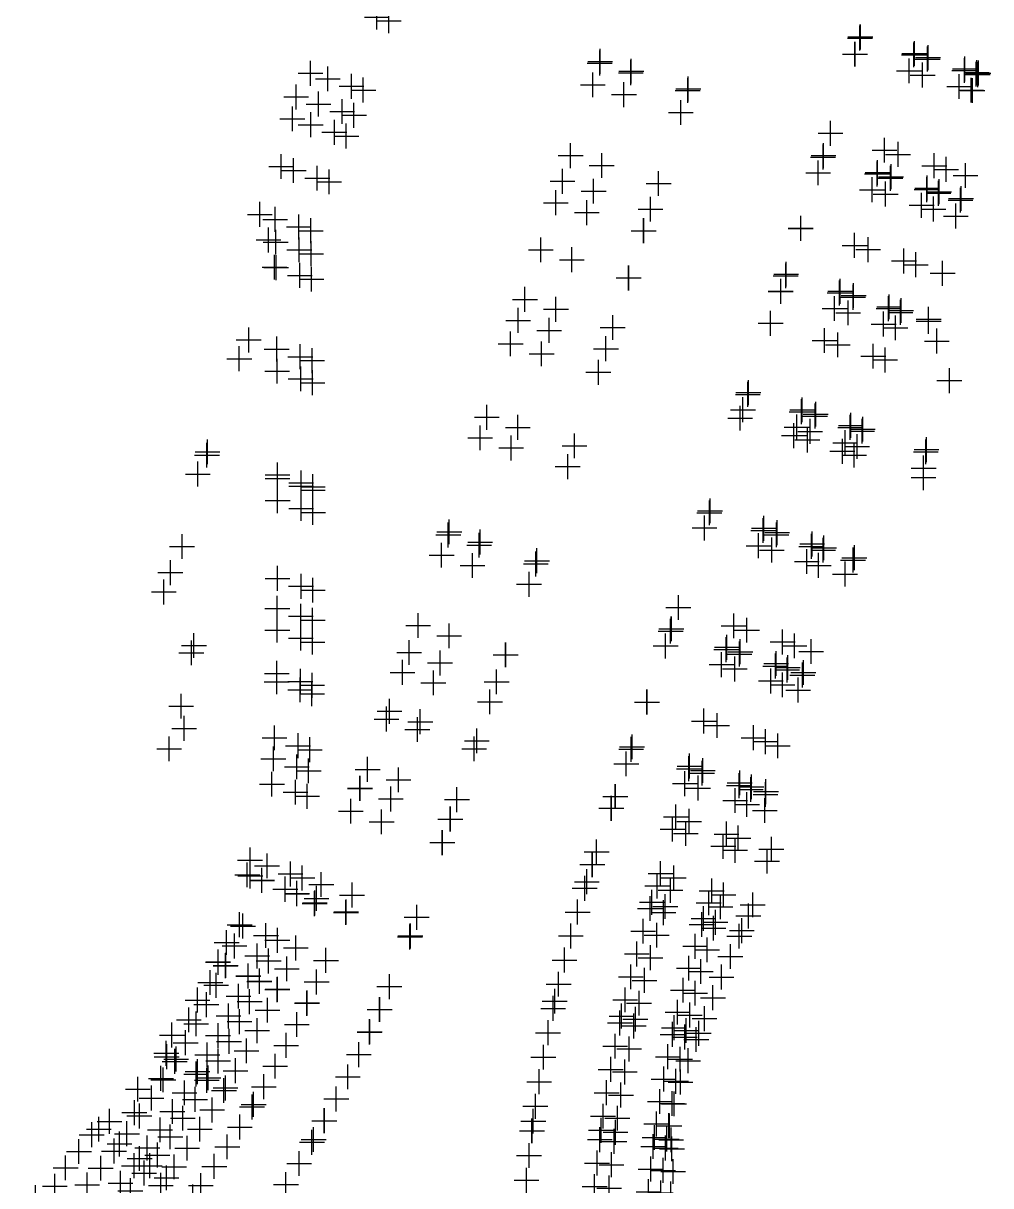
# Model space of a CAD drawing. Header units: metres. Extents: x 107442 to 107761, y 6433710 to 6434563.
# Drawn here: x 107614 to 107691.9, y 6434217.2 to 6434310.7 of the extents above; entities that cross this region are included whole.
import ezdxf

# ---------------------------------------------------------------- set-up
doc = ezdxf.new("R2010")
doc.units = ezdxf.units.M
doc.header["$PDMODE"] = 2
doc.header["$PDSIZE"] = 1

msp = doc.modelspace()

# ---------------------------------------------------------------- linework, layer by layer
for p in [(107642.493, 6434311.192, 88.927), (107642.493, 6434311.192, 88.927), (107643.447, 6434310.893, 88.927), (107643.447, 6434310.893, 88.927), (107681.376, 6434309.497, 94.258), (107681.377, 6434309.497, 94.258), (107681.377, 6434309.497, 94.258), (107681.378, 6434309.497, 94.258), (107681.38, 6434309.496, 93.668), (107681.406, 6434309.595, 94.256), (107681.407, 6434309.594, 94.256), (107681.407, 6434309.594, 94.256), (107681.408, 6434309.594, 94.256), (107681.41, 6434309.594, 93.666), (107680.977, 6434308.211, 94.279), (107680.978, 6434308.21, 94.279), (107680.978, 6434308.21, 94.279), (107680.979, 6434308.21, 94.279), (107680.981, 6434308.209, 93.689), (107685.726, 6434308.149, 94.326), (107685.76, 6434308.261, 94.324), (107660.425, 6434307.492, 93.203), (107660.466, 6434307.624, 93.201), (107686.821, 6434307.81, 93.753), (107686.856, 6434307.926, 93.751), (107637.146, 6434306.667, 89.817), (107638.539, 6434306.226, 89.451), (107638.539, 6434306.226, 89.451), (107662.928, 6434306.71, 93.858), (107662.969, 6434306.843, 93.856), (107685.327, 6434306.863, 94.348), (107686.421, 6434306.523, 93.775), (107689.783, 6434306.892, 92.202), (107689.783, 6434306.892, 92.202), (107689.822, 6434307.017, 92.2), (107689.822, 6434307.017, 92.2), (107690.738, 6434306.596, 92.702), (107690.738, 6434306.596, 92.702), (107690.778, 6434306.724, 92.7), (107690.778, 6434306.724, 92.7), (107690.861, 6434306.558, 92.638), (107690.906, 6434306.685, 92.633), (107640.446, 6434305.623, 88.951), (107640.446, 6434305.623, 88.951), (107641.399, 6434305.321, 88.951), (107641.399, 6434305.321, 88.951), (107659.876, 6434305.734, 93.232), (107667.51, 6434305.28, 93.388), (107667.513, 6434305.279, 93.978), (107667.514, 6434305.278, 93.978), (107667.514, 6434305.278, 93.978), (107667.515, 6434305.278, 93.978), (107667.551, 6434305.412, 93.386), (107667.554, 6434305.411, 93.976), (107667.555, 6434305.411, 93.976), (107667.555, 6434305.411, 93.976), (107667.556, 6434305.411, 93.976), (107689.376, 6434305.608, 92.229), (107689.376, 6434305.608, 92.229), (107690.331, 6434305.312, 92.729), (107690.331, 6434305.312, 92.729), (107690.43, 6434305.281, 92.677), (107635.989, 6434304.762, 89.932), (107662.378, 6434304.948, 93.888), (107637.788, 6434304.193, 89.46), (107637.788, 6434304.193, 89.46), (107639.695, 6434303.59, 88.96), (107639.695, 6434303.59, 88.96), (107666.957, 6434303.51, 93.418), (107666.96, 6434303.509, 94.008), (107666.961, 6434303.509, 94.007), (107666.961, 6434303.509, 94.007), (107666.962, 6434303.508, 94.008), (107635.69, 6434302.998, 89.855), (107637.166, 6434302.528, 89.467), (107637.166, 6434302.528, 89.467), (107640.648, 6434303.288, 88.96), (107640.648, 6434303.288, 88.96), (107639.072, 6434301.922, 88.967), (107639.072, 6434301.922, 88.967), (107640.025, 6434301.618, 88.967), (107640.025, 6434301.618, 88.967), (107679.004, 6434301.842, 94.389), (107679.005, 6434301.842, 94.388), (107679.005, 6434301.842, 94.388), (107679.006, 6434301.842, 94.389), (107679.008, 6434301.841, 93.799), (107658.089, 6434300.042, 93.327), (107678.406, 6434299.93, 94.422), (107678.407, 6434299.929, 94.421), (107678.407, 6434299.929, 94.421), (107678.408, 6434299.929, 94.421), (107678.41, 6434299.928, 93.831), (107678.442, 6434300.044, 94.42), (107678.443, 6434300.044, 94.419), (107678.443, 6434300.044, 94.419), (107678.444, 6434300.043, 94.419), (107678.446, 6434300.043, 93.829), (107683.351, 6434300.485, 94.463), (107684.441, 6434300.145, 93.892), (107634.785, 6434299.166, 89.746), (107635.787, 6434298.845, 89.483), (107635.787, 6434298.845, 89.483), (107660.589, 6434299.251, 93.983), (107682.789, 6434298.687, 94.495), (107687.361, 6434299.233, 92.362), (107687.361, 6434299.233, 92.362), (107688.316, 6434298.935, 92.862), (107688.316, 6434298.935, 92.862), (107637.691, 6434298.235, 88.983), (107637.691, 6434298.235, 88.983), (107638.643, 6434297.929, 88.983), (107638.643, 6434297.929, 88.983), (107657.436, 6434297.978, 93.362), (107665.165, 6434297.804, 93.513), (107665.168, 6434297.803, 94.103), (107665.169, 6434297.802, 94.103), (107665.169, 6434297.802, 94.103), (107665.17, 6434297.802, 94.103), (107678.008, 6434298.662, 94.443), (107678.009, 6434298.661, 94.443), (107678.009, 6434298.661, 94.443), (107678.01, 6434298.661, 94.443), (107678.012, 6434298.66, 93.853), (107682.751, 6434298.565, 94.498), (107683.841, 6434298.223, 93.927), (107683.879, 6434298.347, 93.925), (107689.876, 6434298.448, 92.045), (107659.936, 6434297.187, 94.017), (107682.353, 6434297.297, 94.52), (107683.442, 6434296.955, 93.95), (107686.749, 6434297.31, 92.402), (107686.749, 6434297.31, 92.402), (107686.79, 6434297.438, 92.4), (107686.79, 6434297.438, 92.4), (107687.703, 6434297.01, 92.902), (107687.703, 6434297.01, 92.902), (107687.744, 6434297.14, 92.9), (107687.744, 6434297.14, 92.9), (107656.89, 6434296.253, 93.392), (107686.344, 6434296.044, 92.429), (107686.344, 6434296.044, 92.429), (107689.472, 6434296.454, 91.975), (107689.512, 6434296.588, 91.974), (107633.063, 6434295.317, 89.827), (107659.389, 6434295.458, 94.047), (107664.512, 6434295.739, 93.547), (107664.515, 6434295.739, 94.137), (107664.516, 6434295.738, 94.137), (107664.516, 6434295.738, 94.137), (107664.517, 6434295.738, 94.138), (107687.298, 6434295.744, 92.929), (107687.298, 6434295.744, 92.929), (107689.098, 6434295.179, 91.986), (107634.309, 6434294.917, 89.5), (107634.309, 6434294.917, 89.5), (107636.214, 6434294.307, 89), (107636.214, 6434294.307, 89), (107637.166, 6434294.002, 89), (107637.166, 6434294.002, 89), (107663.963, 6434294.002, 93.577), (107663.966, 6434294.001, 94.167), (107663.967, 6434294.001, 94.167), (107663.967, 6434294.001, 94.167), (107663.968, 6434294.001, 94.167), (107676.606, 6434294.195, 94.522), (107676.606, 6434294.194, 94.522), (107676.606, 6434294.194, 94.522), (107676.607, 6434294.194, 94.522), (107676.609, 6434294.193, 93.932), (107633.767, 6434293.262, 89.831), (107634.344, 6434293.075, 89.679), (107634.344, 6434293.075, 89.679), (107636.247, 6434292.462, 89.179), (107636.247, 6434292.462, 89.179), (107637.199, 6434292.155, 89.179), (107637.199, 6434292.155, 89.179), (107655.686, 6434292.468, 93.457), (107680.947, 6434292.821, 94.603), (107682.034, 6434292.478, 94.034), (107658.183, 6434291.668, 94.113), (107684.915, 6434291.566, 92.523), (107684.915, 6434291.566, 92.523), (107685.869, 6434291.264, 93.023), (107685.869, 6434291.264, 93.023), (107634.251, 6434291.072, 89.912), (107634.38, 6434291.029, 89.878), (107634.38, 6434291.029, 89.878), (107636.283, 6434290.412, 89.378), (107636.283, 6434290.412, 89.378), (107675.397, 6434290.374, 94.59), (107675.398, 6434290.374, 94.59), (107675.398, 6434290.374, 94.59), (107675.399, 6434290.374, 94.59), (107675.401, 6434290.373, 94), (107675.439, 6434290.506, 94.588), (107675.44, 6434290.506, 94.587), (107675.44, 6434290.506, 94.587), (107675.441, 6434290.505, 94.588), (107675.442, 6434290.505, 93.998), (107688.033, 6434290.58, 91.888), (107637.234, 6434290.103, 89.378), (107637.234, 6434290.103, 89.378), (107662.754, 6434290.203, 93.643), (107662.757, 6434290.202, 94.233), (107662.758, 6434290.202, 94.232), (107662.758, 6434290.202, 94.232), (107662.759, 6434290.201, 94.233), (107654.407, 6434288.477, 93.526), (107675, 6434289.125, 94.612), (107675, 6434289.125, 94.612), (107675, 6434289.125, 94.612), (107675.001, 6434289.124, 94.612), (107675.003, 6434289.124, 94.022), (107679.737, 6434288.994, 94.674), (107679.781, 6434289.132, 94.672), (107680.821, 6434288.649, 94.106), (107680.865, 6434288.789, 94.103), (107656.904, 6434287.677, 94.182), (107679.339, 6434287.744, 94.698), (107683.685, 6434287.737, 92.603), (107683.685, 6434287.737, 92.603), (107683.732, 6434287.883, 92.6), (107683.732, 6434287.883, 92.6), (107684.685, 6434287.581, 93.1), (107684.685, 6434287.581, 93.1), (107653.864, 6434286.784, 93.556), (107674.182, 6434286.556, 94.659), (107674.183, 6434286.556, 94.659), (107674.183, 6434286.556, 94.659), (107674.184, 6434286.555, 94.659), (107674.186, 6434286.555, 94.069), (107680.423, 6434287.4, 94.129), (107684.638, 6434287.434, 93.103), (107684.638, 6434287.434, 93.103), (107686.902, 6434286.88, 91.937), (107686.907, 6434286.712, 91.912), (107656.36, 6434285.98, 94.212), (107661.475, 6434286.212, 93.712), (107661.478, 6434286.211, 94.302), (107661.479, 6434286.211, 94.301), (107661.479, 6434286.211, 94.301), (107661.48, 6434286.21, 94.302), (107683.282, 6434286.49, 92.629), (107683.282, 6434286.49, 92.629), (107684.235, 6434286.187, 93.129), (107684.235, 6434286.187, 93.129), (107632.17, 6434285.211, 89.907), (107632.17, 6434285.211, 89.907), (107653.258, 6434284.902, 93.59), (107678.519, 6434285.166, 94.747), (107679.601, 6434284.819, 94.179), (107687.561, 6434285.128, 91.384), (107631.413, 6434283.705, 89.874), (107634.426, 6434284.478, 90.5), (107634.426, 6434284.478, 90.5), (107634.426, 6434284.478, 90.5), (107636.328, 6434283.861, 90), (107636.328, 6434283.861, 90), (107655.752, 6434284.092, 94.246), (107660.929, 6434284.507, 93.742), (107660.932, 6434284.506, 94.332), (107660.933, 6434284.506, 94.331), (107660.933, 6434284.506, 94.331), (107660.934, 6434284.506, 94.332), (107682.45, 6434283.906, 92.683), (107682.45, 6434283.906, 92.683), (107637.28, 6434283.552, 90), (107637.28, 6434283.552, 90), (107683.402, 6434283.601, 93.183), (107683.402, 6434283.601, 93.183), (107634.461, 6434282.705, 90.676), (107634.461, 6434282.705, 90.676), (107636.362, 6434282.081, 90.176), (107636.362, 6434282.081, 90.176), (107660.317, 6434282.61, 93.776), (107660.32, 6434282.609, 94.366), (107660.321, 6434282.609, 94.365), (107660.321, 6434282.609, 94.365), (107660.322, 6434282.609, 94.366), (107688.576, 6434281.943, 90.466), (107637.312, 6434281.769, 90.176), (107637.312, 6434281.769, 90.176), (107672.395, 6434280.98, 94.761), (107672.396, 6434280.98, 94.76), (107672.396, 6434280.98, 94.76), (107672.397, 6434280.98, 94.761), (107672.399, 6434280.979, 94.171), (107672.348, 6434280.833, 94.763), (107672.349, 6434280.832, 94.763), (107672.349, 6434280.832, 94.763), (107672.35, 6434280.832, 94.763), (107672.352, 6434280.831, 94.173), (107671.951, 6434279.601, 94.786), (107671.952, 6434279.601, 94.785), (107671.952, 6434279.601, 94.785), (107671.953, 6434279.6, 94.786), (107671.955, 6434279.6, 94.196), (107676.683, 6434279.436, 94.856), (107676.732, 6434279.59, 94.854), (107677.761, 6434279.088, 94.29), (107677.812, 6434279.244, 94.287), (107651.338, 6434278.989, 93.695), (107653.832, 6434278.179, 94.351), (107671.733, 6434278.925, 94.799), (107671.734, 6434278.925, 94.798), (107671.734, 6434278.925, 94.798), (107671.735, 6434278.925, 94.799), (107671.737, 6434278.924, 94.209), (107676.286, 6434278.204, 94.88), (107680.591, 6434278.176, 92.803), (107680.591, 6434278.176, 92.803), (107680.643, 6434278.337, 92.8), (107680.643, 6434278.337, 92.8), (107650.803, 6434277.34, 93.726), (107676.065, 6434277.519, 94.893), (107677.142, 6434277.169, 94.327), (107677.364, 6434277.856, 94.313), (107681.543, 6434277.869, 93.303), (107681.543, 6434277.869, 93.303), (107681.596, 6434278.032, 93.3), (107681.596, 6434278.032, 93.3), (107653.295, 6434276.522, 94.381), (107658.398, 6434276.697, 93.881), (107658.401, 6434276.696, 94.471), (107658.402, 6434276.696, 94.47), (107658.402, 6434276.696, 94.47), (107658.403, 6434276.696, 94.471), (107679.965, 6434276.253, 92.843), (107679.965, 6434276.253, 92.843), (107680.19, 6434276.946, 92.829), (107680.19, 6434276.946, 92.829), (107681.142, 6434276.639, 93.329), (107681.142, 6434276.639, 93.329), (107686.728, 6434276.387, 90.605), (107628.813, 6434275.946, 90.005), (107628.855, 6434276.214, 89.989), (107680.916, 6434275.945, 93.343), (107680.916, 6434275.945, 93.343), (107686.68, 6434276.214, 90.605), (107628.074, 6434274.422, 89.98), (107634.492, 6434274.35, 91.473), (107634.492, 6434274.35, 91.473), (107657.855, 6434275.025, 93.911), (107657.858, 6434275.024, 94.501), (107657.859, 6434275.024, 94.501), (107657.859, 6434275.024, 94.501), (107657.86, 6434275.023, 94.501), (107686.505, 6434274.91, 90.512), (107634.492, 6434274.068, 91.5), (107634.492, 6434274.068, 91.5), (107636.391, 6434273.722, 90.973), (107636.391, 6434273.722, 90.973), (107636.391, 6434273.44, 91), (107636.391, 6434273.44, 91), (107686.487, 6434274.136, 90.414), (107637.341, 6434273.409, 90.973), (107637.341, 6434273.409, 90.973), (107637.341, 6434273.126, 91), (107637.341, 6434273.126, 91), (107634.5, 6434272.286, 91.673), (107634.5, 6434272.286, 91.673), (107636.397, 6434271.655, 91.173), (107636.397, 6434271.655, 91.173), (107637.346, 6434271.34, 91.173), (107637.346, 6434271.34, 91.173), (107669.259, 6434271.303, 94.942), (107669.26, 6434271.302, 94.942), (107669.26, 6434271.302, 94.942), (107669.261, 6434271.302, 94.942), (107669.263, 6434271.302, 94.352), (107669.312, 6434271.467, 94.939), (107669.313, 6434271.467, 94.939), (107669.313, 6434271.467, 94.939), (107669.314, 6434271.467, 94.939), (107669.316, 6434271.466, 94.349), (107648.321, 6434269.779, 93.864), (107668.861, 6434270.09, 94.965), (107668.862, 6434270.09, 94.965), (107668.862, 6434270.09, 94.965), (107668.863, 6434270.09, 94.965), (107668.865, 6434270.089, 94.375), (107673.589, 6434269.881, 95.044), (107673.644, 6434270.061, 95.04), (107674.718, 6434269.713, 94.476), (107648.237, 6434269.524, 93.869), (107650.811, 6434268.955, 94.52), (107674.662, 6434269.529, 94.479), (107677.525, 6434268.801, 93), (107677.525, 6434268.801, 93), (107626.806, 6434268.601, 90.245), (107647.699, 6434267.898, 93.9), (107650.726, 6434268.701, 94.525), (107673.211, 6434268.662, 95.068), (107674.284, 6434268.31, 94.504), (107677.467, 6434268.608, 93.003), (107677.467, 6434268.608, 93.003), (107678.417, 6434268.296, 93.503), (107678.417, 6434268.296, 93.503), (107678.476, 6434268.493, 93.5), (107678.476, 6434268.493, 93.5), (107650.188, 6434267.071, 94.556), (107655.284, 6434267.194, 94.055), (107655.287, 6434267.193, 94.645), (107655.288, 6434267.193, 94.644), (107655.288, 6434267.193, 94.644), (107655.289, 6434267.193, 94.645), (107655.368, 6434267.449, 94.05), (107655.371, 6434267.448, 94.64), (107655.372, 6434267.448, 94.64), (107655.372, 6434267.448, 94.64), (107655.373, 6434267.447, 94.64), (107677.098, 6434267.386, 93.022), (107677.098, 6434267.386, 93.022), (107678.048, 6434267.074, 93.522), (107678.048, 6434267.074, 93.522), (107680.818, 6434267.508, 92.239), (107680.927, 6434267.697, 92.212), (107625.87, 6434266.496, 90.231), (107634.489, 6434266.029, 92.271), (107634.489, 6434266.029, 92.271), (107680.177, 6434266.376, 92.402), (107636.385, 6434265.394, 91.771), (107636.385, 6434265.394, 91.771), (107637.334, 6434265.077, 91.771), (107637.334, 6434265.077, 91.771), (107654.742, 6434265.556, 94.086), (107654.745, 6434265.556, 94.675), (107654.746, 6434265.555, 94.675), (107654.746, 6434265.555, 94.675), (107654.747, 6434265.555, 94.676), (107625.345, 6434264.935, 90.262), (107634.475, 6434263.615, 92.5), (107634.475, 6434263.615, 92.5), (107666.759, 6434263.689, 95.089), (107666.76, 6434263.688, 95.088), (107666.76, 6434263.688, 95.088), (107666.761, 6434263.688, 95.089), (107666.763, 6434263.687, 94.499), (107636.371, 6434262.98, 92), (107636.371, 6434262.98, 92), (107637.32, 6434262.663, 92), (107637.32, 6434262.663, 92), (107645.817, 6434262.237, 94.007), (107671.213, 6434262.216, 95.2), (107634.471, 6434261.863, 92.669), (107634.471, 6434261.863, 92.669), (107648.304, 6434261.405, 94.663), (107666.13, 6434261.786, 95.126), (107666.131, 6434261.786, 95.125), (107666.131, 6434261.786, 95.125), (107666.132, 6434261.785, 95.126), (107666.134, 6434261.785, 94.536), (107666.19, 6434261.967, 95.122), (107666.191, 6434261.967, 95.122), (107666.191, 6434261.967, 95.122), (107666.192, 6434261.967, 95.122), (107666.194, 6434261.966, 94.532), (107672.282, 6434261.863, 94.637), (107627.768, 6434260.63, 91.24), (107636.366, 6434261.225, 92.169), (107636.366, 6434261.225, 92.169), (107637.314, 6434260.906, 92.169), (107637.314, 6434260.906, 92.169), (107665.734, 6434260.592, 95.148), (107665.734, 6434260.592, 95.149), (107665.734, 6434260.592, 95.148), (107665.735, 6434260.591, 95.149), (107665.737, 6434260.591, 94.559), (107670.672, 6434260.485, 95.236), (107675.152, 6434260.914, 93.126), (107675.152, 6434260.914, 93.126), (107676.101, 6434260.6, 93.626), (107676.101, 6434260.6, 93.626), (107627.559, 6434260.035, 91.256), (107645.089, 6434260.062, 94.048), (107652.856, 6434259.881, 94.193), (107652.858, 6434259.88, 94.783), (107652.859, 6434259.88, 94.782), (107652.859, 6434259.88, 94.782), (107652.86, 6434259.879, 94.783), (107670.613, 6434260.296, 95.24), (107671.681, 6434259.941, 94.677), (107671.741, 6434260.132, 94.673), (107677.454, 6434260.153, 92.913), (107644.556, 6434258.468, 94.079), (107647.576, 6434259.229, 94.704), (107670.236, 6434259.095, 95.264), (107671.304, 6434258.74, 94.702), (107674.566, 6434258.981, 93.157), (107674.566, 6434258.981, 93.157), (107674.626, 6434259.178, 93.154), (107674.626, 6434259.178, 93.154), (107675.515, 6434258.666, 93.657), (107675.515, 6434258.666, 93.657), (107675.576, 6434258.864, 93.654), (107675.576, 6434258.864, 93.654), (107676.819, 6434258.453, 92.999), (107634.424, 6434257.709, 93.068), (107634.424, 6434257.709, 93.068), (107634.438, 6434258.384, 93), (107634.438, 6434258.384, 93), (107636.334, 6434257.746, 92.5), (107636.334, 6434257.746, 92.5), (107647.041, 6434257.631, 94.735), (107652.127, 6434257.706, 94.234), (107652.13, 6434257.705, 94.824), (107652.131, 6434257.704, 94.823), (107652.131, 6434257.704, 94.823), (107652.132, 6434257.704, 94.824), (107674.199, 6434257.778, 93.176), (107674.199, 6434257.778, 93.176), (107676.744, 6434258.257, 93.009), (107636.318, 6434257.067, 92.568), (107636.318, 6434257.067, 92.568), (107637.265, 6434256.746, 92.568), (107637.265, 6434256.746, 92.568), (107637.282, 6434257.427, 92.5), (107637.282, 6434257.427, 92.5), (107675.148, 6434257.462, 93.676), (107675.148, 6434257.462, 93.676), (107676.401, 6434257.046, 93.016), (107626.732, 6434255.754, 91.516), (107651.59, 6434256.1, 94.265), (107651.593, 6434256.099, 94.855), (107651.594, 6434256.099, 94.855), (107651.594, 6434256.099, 94.855), (107651.595, 6434256.099, 94.855), (107664.234, 6434256.083, 95.238), (107664.235, 6434256.082, 95.238), (107664.235, 6434256.082, 95.238), (107664.236, 6434256.082, 95.238), (107664.238, 6434256.081, 94.648), (107643.267, 6434254.711, 94.152), (107643.501, 6434255.334, 94.14), (107626.973, 6434253.959, 91.768), (107626.974, 6434253.959, 91.768), (107645.751, 6434253.87, 94.808), (107645.986, 6434254.497, 94.796), (107668.809, 6434254.551, 95.36), (107669.874, 6434254.195, 94.799), (107634.249, 6434253.206, 93.5), (107634.249, 6434253.206, 93.5), (107650.535, 6434252.966, 94.326), (107650.538, 6434252.965, 94.916), (107650.539, 6434252.965, 94.916), (107650.539, 6434252.965, 94.916), (107650.54, 6434252.964, 94.916), (107672.813, 6434253.211, 93.249), (107672.813, 6434253.211, 93.249), (107673.761, 6434252.894, 93.749), (107673.761, 6434252.894, 93.749), (107625.773, 6434252.313, 91.678), (107636.143, 6434252.564, 93), (107636.143, 6434252.564, 93), (107637.09, 6434252.243, 93), (107637.09, 6434252.243, 93), (107650.318, 6434252.321, 94.339), (107650.321, 6434252.32, 94.928), (107650.322, 6434252.32, 94.928), (107650.322, 6434252.32, 94.928), (107650.323, 6434252.32, 94.929), (107662.962, 6434252.282, 95.314), (107662.963, 6434252.282, 95.314), (107662.963, 6434252.282, 95.314), (107662.964, 6434252.281, 95.314), (107662.966, 6434252.281, 94.724), (107663.028, 6434252.48, 95.31), (107663.029, 6434252.48, 95.31), (107663.029, 6434252.48, 95.31), (107663.03, 6434252.48, 95.31), (107663.032, 6434252.479, 94.72), (107674.772, 6434252.555, 93.216), (107634.157, 6434251.514, 93.665), (107634.157, 6434251.514, 93.665), (107634.159, 6434251.51, 93.666), (107634.159, 6434251.51, 93.666), (107662.567, 6434251.107, 95.337), (107662.567, 6434251.107, 95.338), (107662.567, 6434251.107, 95.337), (107662.568, 6434251.106, 95.337), (107662.57, 6434251.106, 94.747), (107636.051, 6434250.87, 93.165), (107636.051, 6434250.87, 93.165), (107636.052, 6434250.865, 93.166), (107636.052, 6434250.865, 93.166), (107636.997, 6434250.548, 93.165), (107636.997, 6434250.548, 93.165), (107636.998, 6434250.542, 93.166), (107636.998, 6434250.542, 93.166), (107641.744, 6434250.666, 94.228), (107667.606, 6434250.719, 95.441), (107667.663, 6434250.929, 95.437), (107668.669, 6434250.361, 94.88), (107668.727, 6434250.573, 94.876), (107634.047, 6434249.474, 93.865), (107634.047, 6434249.474, 93.865), (107641.131, 6434249.134, 94.258), (107641.134, 6434249.14, 94.257), (107644.227, 6434249.824, 94.884), (107667.283, 6434249.519, 95.466), (107668.347, 6434249.161, 94.905), (107671.644, 6434249.36, 93.311), (107671.644, 6434249.36, 93.311), (107671.701, 6434249.577, 93.308), (107671.701, 6434249.577, 93.308), (107672.65, 6434249.259, 93.808), (107672.65, 6434249.259, 93.808), (107635.939, 6434248.825, 93.365), (107635.939, 6434248.825, 93.365), (107636.884, 6434248.501, 93.365), (107636.884, 6434248.501, 93.365), (107643.613, 6434248.288, 94.913), (107643.616, 6434248.295, 94.913), (107648.931, 6434248.23, 94.418), (107648.934, 6434248.229, 95.008), (107648.935, 6434248.229, 95.008), (107648.935, 6434248.229, 95.008), (107648.936, 6434248.228, 95.008), (107661.684, 6434248.484, 95.391), (107661.685, 6434248.484, 95.391), (107661.685, 6434248.484, 95.391), (107661.686, 6434248.484, 95.391), (107661.688, 6434248.483, 94.801), (107672.592, 6434249.04, 93.811), (107672.592, 6434249.04, 93.811), (107673.769, 6434248.644, 93.19), (107673.811, 6434248.871, 93.195), (107640.393, 6434247.297, 94.293), (107661.363, 6434247.536, 95.411), (107661.364, 6434247.536, 95.41), (107661.364, 6434247.536, 95.41), (107661.365, 6434247.535, 95.41), (107661.367, 6434247.535, 94.82), (107671.332, 6434248.156, 93.33), (107671.332, 6434248.156, 93.33), (107672.28, 6434247.837, 93.83), (107672.28, 6434247.837, 93.83), (107673.715, 6434247.354, 93.073), (107642.873, 6434246.446, 94.948), (107648.398, 6434246.657, 94.45), (107648.401, 6434246.666, 94.449), (107648.401, 6434246.656, 95.039), (107648.402, 6434246.656, 95.039), (107648.402, 6434246.656, 95.039), (107648.403, 6434246.655, 95.04), (107648.404, 6434246.665, 95.039), (107648.405, 6434246.665, 95.039), (107648.405, 6434246.665, 95.039), (107648.406, 6434246.665, 95.039), (107666.56, 6434246.837, 95.523), (107667.624, 6434246.478, 94.961), (107666.296, 6434245.861, 95.543), (107667.359, 6434245.501, 94.982), (107670.634, 6434245.461, 93.373), (107670.634, 6434245.461, 93.373), (107647.755, 6434244.771, 94.487), (107647.758, 6434244.77, 95.077), (107647.759, 6434244.769, 95.077), (107647.759, 6434244.769, 95.077), (107647.76, 6434244.769, 95.077), (107670.377, 6434244.476, 93.388), (107670.377, 6434244.476, 93.388), (107671.582, 6434245.141, 93.873), (107671.582, 6434245.141, 93.873), (107660.175, 6434244.034, 95.482), (107660.176, 6434244.034, 95.482), (107660.176, 6434244.034, 95.482), (107660.177, 6434244.034, 95.482), (107660.178, 6434244.033, 94.892), (107671.324, 6434244.154, 93.888), (107671.324, 6434244.154, 93.888), (107674.245, 6434244.242, 92.467), (107632.28, 6434243.371, 94.139), (107633.646, 6434242.903, 94.5), (107633.646, 6434242.903, 94.5), (107659.831, 6434243.005, 95.503), (107659.832, 6434243.005, 95.503), (107659.832, 6434243.005, 95.503), (107659.833, 6434243.005, 95.503), (107659.834, 6434243.004, 94.913), (107673.901, 6434243.279, 92.527), (107632.061, 6434242.181, 94.218), (107632.061, 6434242.181, 94.218), (107632.289, 6434242.095, 94.277), (107632.298, 6434242.091, 94.281), (107633.24, 6434241.731, 94.534), (107633.24, 6434241.731, 94.534), (107633.24, 6434241.731, 94.534), (107633.241, 6434241.735, 94.533), (107633.241, 6434241.735, 94.533), (107633.243, 6434241.738, 94.532), (107633.243, 6434241.738, 94.532), (107635.537, 6434242.254, 94), (107635.537, 6434242.254, 94), (107636.483, 6434241.929, 94), (107636.483, 6434241.929, 94), (107659.386, 6434241.626, 95.531), (107659.387, 6434241.626, 95.531), (107659.387, 6434241.626, 95.531), (107659.388, 6434241.626, 95.531), (107659.39, 6434241.625, 94.941), (107665.323, 6434242.286, 95.619), (107666.387, 6434241.925, 95.057), (107635.109, 6434241.017, 94.034), (107635.109, 6434241.017, 94.034), (107635.113, 6434241.027, 94.033), (107635.113, 6434241.027, 94.033), (107635.117, 6434241.038, 94.032), (107635.117, 6434241.038, 94.032), (107636.054, 6434240.688, 94.032), (107636.054, 6434240.688, 94.032), (107638.013, 6434241.404, 94.404), (107659.222, 6434241.1, 95.542), (107659.223, 6434241.1, 95.542), (107659.223, 6434241.1, 95.542), (107659.224, 6434241.1, 95.542), (107659.226, 6434241.099, 94.952), (107665.059, 6434241.285, 95.641), (107666.126, 6434240.934, 95.079), (107669.44, 6434240.889, 93.445), (107669.44, 6434240.889, 93.445), (107636.043, 6434240.66, 94.034), (107636.043, 6434240.66, 94.034), (107636.049, 6434240.674, 94.033), (107636.049, 6434240.674, 94.033), (107637.478, 6434239.867, 94.436), (107637.494, 6434239.914, 94.435), (107637.635, 6434240.288, 94.437), (107640.493, 6434240.553, 95.06), (107664.636, 6434239.971, 95.661), (107669.199, 6434239.923, 93.462), (107669.199, 6434239.923, 93.462), (107670.387, 6434240.567, 93.945), (107670.387, 6434240.567, 93.945), (107672.745, 6434239.767, 92.7), (107640.001, 6434239.148, 95.092), (107640.013, 6434239.176, 95.091), (107640.023, 6434239.204, 95.09), (107658.646, 6434239.185, 95.582), (107658.647, 6434239.185, 95.582), (107658.647, 6434239.185, 95.582), (107658.648, 6434239.184, 95.582), (107658.65, 6434239.184, 94.992), (107664.479, 6434239.47, 95.669), (107665.557, 6434239.136, 95.105), (107665.71, 6434239.632, 95.097), (107670.148, 6434239.61, 93.962), (107670.148, 6434239.61, 93.962), (107672.396, 6434238.87, 92.779), (107631.441, 6434238.17, 94.693), (107631.712, 6434238.058, 94.62), (107631.712, 6434238.058, 94.62), (107645.696, 6434238.768, 94.607), (107645.698, 6434238.767, 95.197), (107645.699, 6434238.767, 95.197), (107645.699, 6434238.767, 95.197), (107645.7, 6434238.766, 95.198), (107668.637, 6434238.181, 93.492), (107668.637, 6434238.181, 93.492), (107668.788, 6434238.662, 93.484), (107668.788, 6434238.662, 93.484), (107669.592, 6434237.885, 93.992), (107669.592, 6434237.885, 93.992), (107669.742, 6434238.362, 93.984), (107669.742, 6434238.362, 93.984), (107633.56, 6434237.294, 94.12), (107633.56, 6434237.294, 94.12), (107645.148, 6434237.182, 94.64), (107645.151, 6434237.181, 95.23), (107645.152, 6434237.181, 95.23), (107645.152, 6434237.181, 95.23), (107645.153, 6434237.18, 95.23), (107645.167, 6434237.228, 94.639), (107645.17, 6434237.227, 95.229), (107645.171, 6434237.227, 95.229), (107645.171, 6434237.227, 95.229), (107645.172, 6434237.226, 95.229), (107645.183, 6434237.275, 94.638), (107645.186, 6434237.274, 95.228), (107645.187, 6434237.274, 95.228), (107645.187, 6434237.274, 95.228), (107645.188, 6434237.274, 95.228), (107658.104, 6434237.26, 95.623), (107658.105, 6434237.259, 95.622), (107658.105, 6434237.259, 95.622), (107658.106, 6434237.259, 95.622), (107658.108, 6434237.259, 95.032), (107663.931, 6434237.646, 95.698), (107665.018, 6434237.33, 95.132), (107671.664, 6434237.243, 92.908), (107671.865, 6434237.692, 92.871), (107630.394, 6434236.732, 94.832), (107631.026, 6434236.456, 94.66), (107631.026, 6434236.456, 94.66), (107634.484, 6434236.912, 94.12), (107634.484, 6434236.912, 94.12), (107635.965, 6434236.3, 94.521), (107668.107, 6434236.43, 93.523), (107668.107, 6434236.43, 93.523), (107669.067, 6434236.151, 94.023), (107669.067, 6434236.151, 94.023), (107629.707, 6434235.142, 94.865), (107629.72, 6434235.17, 94.865), (107632.859, 6434235.655, 94.16), (107632.859, 6434235.655, 94.16), (107633.775, 6434235.254, 94.16), (107633.775, 6434235.254, 94.16), (107638.388, 6434235.298, 95.176), (107657.595, 6434235.326, 95.663), (107657.596, 6434235.325, 95.662), (107657.596, 6434235.325, 95.662), (107657.596, 6434235.325, 95.662), (107657.598, 6434235.325, 95.072), (107663.414, 6434235.813, 95.727), (107664.511, 6434235.514, 95.158), (107670.943, 6434235.604, 93.046), (107630.308, 6434234.866, 94.7), (107630.308, 6434234.866, 94.7), (107630.321, 6434234.893, 94.699), (107630.321, 6434234.893, 94.699), (107635.238, 6434234.615, 94.559), (107667.607, 6434234.67, 93.554), (107667.607, 6434234.67, 93.554), (107668.572, 6434234.407, 94.054), (107668.572, 6434234.407, 94.054), (107629.081, 6434233.522, 94.871), (107629.551, 6434233.294, 94.74), (107629.551, 6434233.294, 94.74), (107632.124, 6434234.028, 94.2), (107632.124, 6434234.028, 94.2), (107632.137, 6434234.056, 94.199), (107632.137, 6434234.056, 94.199), (107633.032, 6434233.609, 94.2), (107633.032, 6434233.609, 94.2), (107633.045, 6434233.638, 94.199), (107633.045, 6434233.638, 94.199), (107637.641, 6434233.565, 95.215), (107657.119, 6434233.383, 95.703), (107657.12, 6434233.383, 95.702), (107657.12, 6434233.383, 95.702), (107657.121, 6434233.382, 95.703), (107657.123, 6434233.382, 95.113), (107662.929, 6434233.971, 95.756), (107664.035, 6434233.69, 95.185), (107670.237, 6434233.954, 93.191), (107631.35, 6434232.42, 94.24), (107631.35, 6434232.42, 94.24), (107634.477, 6434232.943, 94.598), (107634.491, 6434232.972, 94.597), (107643.496, 6434233.186, 94.724), (107643.499, 6434233.185, 95.314), (107643.5, 6434233.184, 95.314), (107643.5, 6434233.184, 95.314), (107643.501, 6434233.184, 95.314), (107667.138, 6434232.902, 93.585), (107667.138, 6434232.902, 93.585), (107668.107, 6434232.655, 94.085), (107668.107, 6434232.655, 94.085), (107669.542, 6434232.291, 93.345), (107628.045, 6434232.104, 94.982), (107628.763, 6434231.737, 94.78), (107628.763, 6434231.737, 94.78), (107632.25, 6434231.983, 94.24), (107632.25, 6434231.983, 94.24), (107636.859, 6434231.845, 95.253), (107636.873, 6434231.875, 95.253), (107642.714, 6434231.347, 94.763), (107642.717, 6434231.346, 95.353), (107642.718, 6434231.346, 95.353), (107642.718, 6434231.346, 95.353), (107642.719, 6434231.345, 95.353), (107656.677, 6434231.432, 95.743), (107656.678, 6434231.432, 95.743), (107656.678, 6434231.432, 95.743), (107656.679, 6434231.432, 95.743), (107656.681, 6434231.431, 95.153), (107656.806, 6434232.018, 95.731), (107656.807, 6434232.018, 95.73), (107656.807, 6434232.018, 95.73), (107656.808, 6434232.018, 95.731), (107656.81, 6434232.017, 95.141), (107662.476, 6434232.12, 95.785), (107663.591, 6434231.858, 95.212), (107627.353, 6434230.514, 94.988), (107630.545, 6434230.828, 94.28), (107630.545, 6434230.828, 94.28), (107633.684, 6434231.287, 94.638), (107662.178, 6434230.821, 95.805), (107663.299, 6434230.571, 95.231), (107666.7, 6434231.125, 93.615), (107666.7, 6434231.125, 93.615), (107667.673, 6434230.896, 94.115), (107667.673, 6434230.896, 94.115), (107668.865, 6434230.615, 93.503), (107627.945, 6434230.197, 94.82), (107627.945, 6434230.197, 94.82), (107631.435, 6434230.373, 94.28), (107631.435, 6434230.373, 94.28), (107632.857, 6434229.647, 94.679), (107636.042, 6434230.142, 95.294), (107641.895, 6434229.523, 94.802), (107641.898, 6434229.522, 95.392), (107641.899, 6434229.521, 95.392), (107641.899, 6434229.521, 95.392), (107641.9, 6434229.521, 95.392), (107641.91, 6434229.555, 94.801), (107641.912, 6434229.553, 95.391), (107641.913, 6434229.553, 95.391), (107641.913, 6434229.553, 95.391), (107641.914, 6434229.553, 95.392), (107656.269, 6434229.474, 95.786), (107656.27, 6434229.474, 95.785), (107656.27, 6434229.474, 95.785), (107656.271, 6434229.474, 95.785), (107656.273, 6434229.474, 95.195), (107662.055, 6434230.263, 95.815), (107663.179, 6434230.018, 95.24), (107666.411, 6434229.877, 93.637), (107666.411, 6434229.877, 93.637), (107667.387, 6434229.659, 94.137), (107667.387, 6434229.659, 94.137), (107625.994, 6434229.292, 95.176), (107627.095, 6434228.674, 94.86), (107627.095, 6434228.674, 94.86), (107629.707, 6434229.252, 94.32), (107629.707, 6434229.252, 94.32), (107630.589, 6434228.78, 94.32), (107630.589, 6434228.78, 94.32), (107666.293, 6434229.341, 93.646), (107666.293, 6434229.341, 93.646), (107667.271, 6434229.128, 94.146), (107667.271, 6434229.128, 94.146), (107668.199, 6434228.927, 93.671), (107668.397, 6434229.434, 93.62), (107625.54, 6434227.824, 95.124), (107628.839, 6434227.694, 94.36), (107628.839, 6434227.694, 94.36), (107631.997, 6434228.025, 94.72), (107635.192, 6434228.455, 95.335), (107641.039, 6434227.715, 94.843), (107641.042, 6434227.714, 95.433), (107641.043, 6434227.713, 95.433), (107641.043, 6434227.713, 95.433), (107641.044, 6434227.713, 95.433), (107661.667, 6434228.398, 95.846), (107662.799, 6434228.172, 95.269), (107625.575, 6434227.545, 95.086), (107626.215, 6434227.168, 94.9), (107626.215, 6434227.168, 94.9), (107626.331, 6434227.361, 94.895), (107626.331, 6434227.361, 94.895), (107629.711, 6434227.204, 94.36), (107629.711, 6434227.204, 94.36), (107634.309, 6434226.786, 95.375), (107655.895, 6434227.51, 95.828), (107655.896, 6434227.509, 95.827), (107655.896, 6434227.509, 95.827), (107655.897, 6434227.509, 95.828), (107655.899, 6434227.509, 95.238), (107665.921, 6434227.549, 93.677), (107665.921, 6434227.549, 93.677), (107666.902, 6434227.354, 94.177), (107666.902, 6434227.354, 94.177), (107667.546, 6434227.225, 93.848), (107625.107, 6434225.803, 94.996), (107627.938, 6434226.154, 94.4), (107627.938, 6434226.154, 94.4), (107628.057, 6434226.351, 94.395), (107628.057, 6434226.351, 94.395), (107628.92, 6434225.846, 94.395), (107628.92, 6434225.846, 94.395), (107631.106, 6434226.42, 94.76), (107640.148, 6434225.925, 94.884), (107640.151, 6434225.923, 95.473), (107640.151, 6434225.923, 95.474), (107640.151, 6434225.923, 95.473), (107640.152, 6434225.923, 95.474), (107661.31, 6434226.527, 95.877), (107662.451, 6434226.32, 95.298), (107665.579, 6434225.752, 93.708), (107665.579, 6434225.752, 93.708), (107623.252, 6434224.93, 94.654), (107623.252, 6434224.93, 94.654), (107625.297, 6434225.686, 94.94), (107625.297, 6434225.686, 94.94), (107628.8, 6434225.647, 94.4), (107628.8, 6434225.647, 94.4), (107630.183, 6434224.833, 94.801), (107630.303, 6434225.036, 94.795), (107633.392, 6434225.135, 95.416), (107655.555, 6434225.539, 95.87), (107655.555, 6434225.539, 95.87), (107655.555, 6434225.539, 95.87), (107655.556, 6434225.538, 95.87), (107655.558, 6434225.538, 95.28), (107666.563, 6434225.573, 94.208), (107666.563, 6434225.573, 94.208), (107666.931, 6434225.506, 94.021), (107624.35, 6434224.223, 94.98), (107624.35, 6434224.223, 94.98), (107624.35, 6434224.223, 94.98), (107627, 6434224.637, 94.44), (107627, 6434224.637, 94.44), (107627.851, 6434224.113, 94.44), (107627.851, 6434224.113, 94.44), (107639.221, 6434224.153, 94.924), (107639.223, 6434224.151, 95.514), (107639.224, 6434224.151, 95.514), (107639.224, 6434224.151, 95.514), (107639.225, 6434224.15, 95.515), (107660.986, 6434224.65, 95.908), (107662.135, 6434224.461, 95.327), (107665.269, 6434223.948, 93.738), (107665.269, 6434223.948, 93.738), (107622.971, 6434223.05, 94.899), (107626.031, 6434223.14, 94.48), (107626.031, 6434223.14, 94.48), (107629.228, 6434223.265, 94.844), (107632.442, 6434223.503, 95.457), (107632.567, 6434223.712, 95.451), (107655.248, 6434223.562, 95.912), (107655.249, 6434223.562, 95.912), (107655.249, 6434223.562, 95.912), (107655.25, 6434223.562, 95.912), (107655.252, 6434223.562, 95.322), (107666.256, 6434223.787, 94.238), (107666.256, 6434223.787, 94.238), (107666.256, 6434223.787, 94.238), (107666.412, 6434223.761, 94.159), (107666.412, 6434223.761, 94.159), (107620.964, 6434222.342, 94.631), (107623.374, 6434222.779, 95.02), (107623.374, 6434222.779, 95.02), (107626.872, 6434222.599, 94.48), (107626.872, 6434222.599, 94.48), (107638.258, 6434222.4, 94.965), (107638.261, 6434222.398, 95.555), (107638.262, 6434222.398, 95.555), (107638.262, 6434222.398, 95.555), (107638.263, 6434222.397, 95.555), (107655.08, 6434222.363, 95.938), (107655.081, 6434222.363, 95.937), (107655.081, 6434222.363, 95.937), (107655.082, 6434222.363, 95.938), (107655.084, 6434222.362, 95.348), (107660.695, 6434222.767, 95.94), (107661.851, 6434222.598, 95.356), (107664.99, 6434222.14, 93.769), (107664.99, 6434222.14, 93.769), (107665.98, 6434221.995, 94.269), (107665.98, 6434221.995, 94.269), (107666.04, 6434221.987, 94.3), (107619.533, 6434221.273, 94.543), (107620.112, 6434221.72, 94.574), (107622.369, 6434221.355, 95.06), (107622.369, 6434221.355, 95.06), (107625.033, 6434221.663, 94.52), (107625.033, 6434221.663, 94.52), (107625.863, 6434221.105, 94.52), (107625.863, 6434221.105, 94.52), (107628.242, 6434221.717, 94.887), (107631.46, 6434221.89, 95.5), (107654.977, 6434221.581, 95.955), (107654.978, 6434221.581, 95.955), (107654.978, 6434221.581, 95.955), (107654.979, 6434221.58, 95.955), (107654.981, 6434221.58, 95.365), (107660.534, 6434221.625, 95.959), (107661.695, 6434221.468, 95.373), (107664.836, 6434221.043, 93.788), (107664.836, 6434221.043, 93.788), (107621.767, 6434220.529, 95.083), (107621.767, 6434220.529, 95.083), (107624.006, 6434220.206, 94.56), (107624.006, 6434220.206, 94.56), (107627.225, 6434220.189, 94.93), (107630.447, 6434220.297, 95.543), (107637.261, 6434220.666, 95.006), (107637.264, 6434220.664, 95.596), (107637.265, 6434220.664, 95.596), (107637.265, 6434220.664, 95.596), (107637.265, 6434220.663, 95.596), (107637.392, 6434220.889, 95.001), (107637.394, 6434220.887, 95.591), (107637.395, 6434220.887, 95.59), (107637.395, 6434220.887, 95.59), (107637.396, 6434220.886, 95.591), (107660.436, 6434220.88, 95.972), (107661.599, 6434220.731, 95.385), (107664.744, 6434220.327, 93.8), (107664.744, 6434220.327, 93.8), (107665.736, 6434220.199, 94.3), (107665.736, 6434220.199, 94.3), (107665.827, 6434220.909, 94.288), (107665.827, 6434220.909, 94.288), (107666.178, 6434220.861, 94.465), (107666.242, 6434220.134, 94.555), (107618.509, 6434219.921, 94.589), (107621.332, 6434219.956, 95.1), (107621.332, 6434219.956, 95.1), (107623.39, 6434219.361, 94.583), (107623.39, 6434219.361, 94.583), (107624.825, 6434219.632, 94.56), (107624.825, 6434219.632, 94.56), (107654.739, 6434219.595, 96), (107654.74, 6434219.595, 96), (107654.74, 6434219.595, 96), (107654.741, 6434219.595, 96), (107654.743, 6434219.594, 95.41), (107617.438, 6434218.605, 94.629), (107620.262, 6434218.583, 95.14), (107620.262, 6434218.583, 95.14), (107622.946, 6434218.774, 94.6), (107622.946, 6434218.774, 94.6), (107624.202, 6434218.777, 94.583), (107624.202, 6434218.777, 94.583), (107626.179, 6434218.682, 94.973), (107629.401, 6434218.726, 95.586), (107636.229, 6434218.953, 95.05), (107636.232, 6434218.951, 95.64), (107636.233, 6434218.951, 95.639), (107636.233, 6434218.951, 95.639), (107636.234, 6434218.95, 95.64), (107660.21, 6434218.989, 96.005), (107661.38, 6434218.859, 95.417), (107664.532, 6434218.509, 93.831), (107664.532, 6434218.509, 93.831), (107665.526, 6434218.399, 94.331), (107665.526, 6434218.399, 94.331), (107666.336, 6434218.309, 94.738), (107621.851, 6434217.369, 94.64), (107621.851, 6434217.369, 94.64), (107623.753, 6434218.184, 94.6), (107623.753, 6434218.184, 94.6), (107625.55, 6434217.807, 94.999), (107654.536, 6434217.605, 96.045), (107654.537, 6434217.605, 96.044), (107654.537, 6434217.605, 96.044), (107654.538, 6434217.605, 96.044), (107654.54, 6434217.605, 95.454), (107616.573, 6434217.12, 94.744), (107619.164, 6434217.232, 95.18), (107619.164, 6434217.232, 95.18), (107622.646, 6434216.762, 94.64), (107622.646, 6434216.762, 94.64), (107625.102, 6434217.196, 95.018), (107628.325, 6434217.175, 95.629), (107635.164, 6434217.26, 95.093), (107635.166, 6434217.259, 95.683), (107635.167, 6434217.258, 95.683), (107635.167, 6434217.258, 95.683), (107635.168, 6434217.258, 95.683), (107660.016, 6434217.094, 96.039), (107661.193, 6434216.984, 95.448), (107664.352, 6434216.689, 93.862), (107664.352, 6434216.689, 93.862), (107665.348, 6434216.596, 94.362), (107665.348, 6434216.596, 94.362), (107666.157, 6434216.52, 94.768), (107615.024, 6434216.21, 94.644), (107627.679, 6434216.275, 95.654)]:
    msp.add_point(p)

doc.saveas('drawing.dxf')
